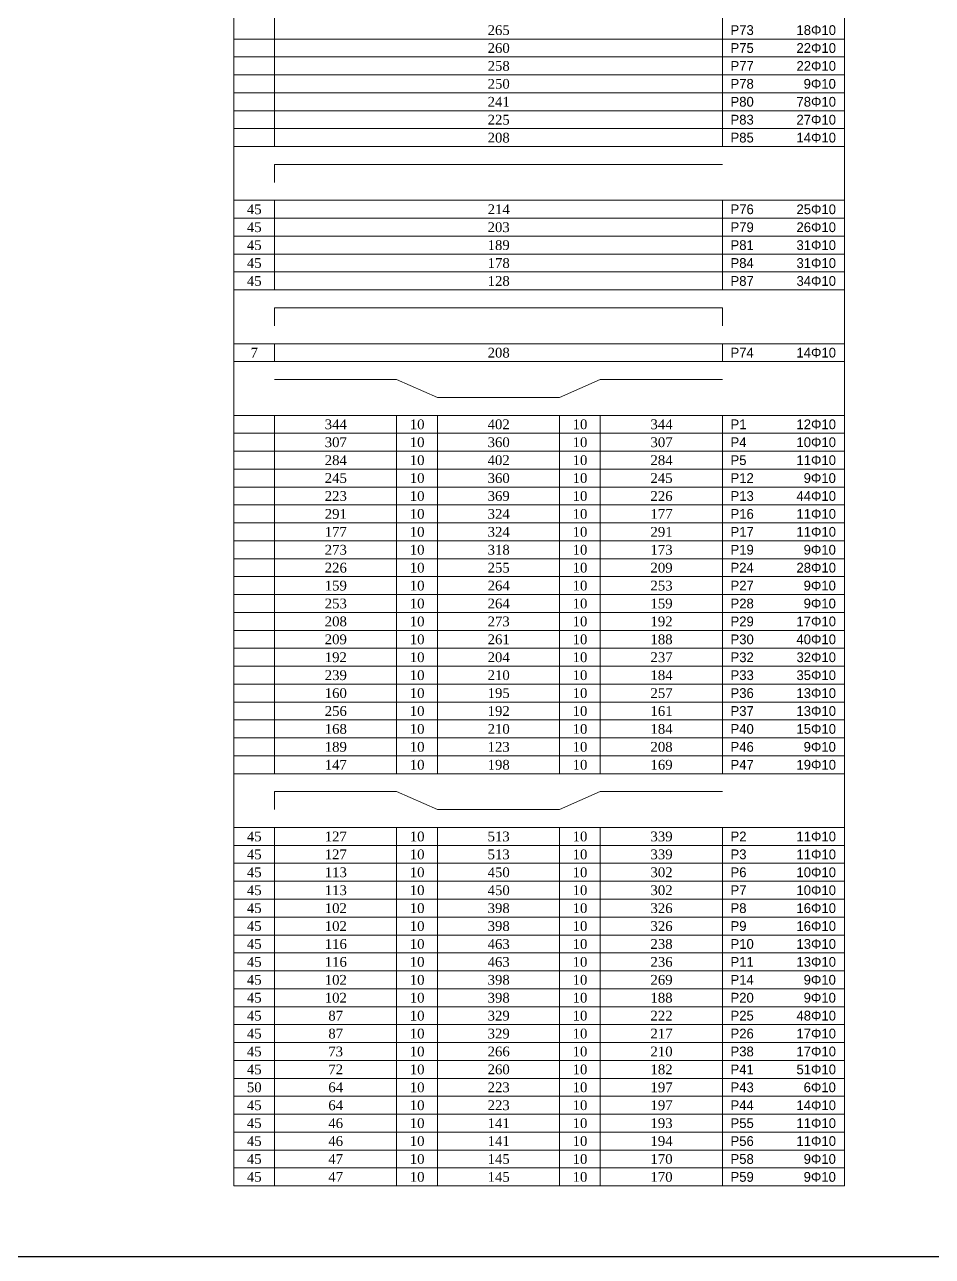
# Model space of a CAD drawing. Header units: millimetres. Extents: x 2232 to 85269, y -3593 to 5869.
# Drawn here: x 59333 to 60448, y 1369 to 2881 of the extents above; entities that cross this region are included whole.
import ezdxf

# ---------------------------------------------------------------- set-up
doc = ezdxf.new("R2010")
doc.units = ezdxf.units.MM
doc.layers.add('Donatı Metraj Tablosu', color=7, linetype='Continuous')
doc.layers.add('Standart', color=7, linetype='Continuous')
doc.styles.add('symbol_1_18', font='symbol.ttf', dxfattribs={"height": 0.2})
doc.styles.add('times new roman_1_18', font='times.ttf', dxfattribs={"height": 0.2})

# ---------------------------------------------------------------- blocks, each defined once
blk = doc.blocks.new('IDE539Entity5151')
at = {"layer": 'Donatı Metraj Tablosu', "color": 1, "linetype": 'Continuous', "lineweight": 5}
for points in [[(4538, 1550), (4538, 648)], [(5288, 1550), (5288, 648)], [(4588, 1484), (4588, 648)], [(5138, 1484), (5138, 648)], [(4538, 780), (5288, 780)], [(4538, 758), (5288, 758)], [(4538, 736), (5288, 736)], [(4538, 714), (5288, 714)], [(4538, 692), (5288, 692)], [(4538, 670), (5288, 670)], [(4538, 648), (5288, 648)], [(4538, 648), (5288, 648)], [(4538, 648), (4538, 472)], [(5288, 648), (5288, 472)], [(4588, 626), (5138, 626)], [(4588, 626), (4588, 604)], [(4538, 582), (5288, 582)], [(4588, 582), (4588, 472)], [(5138, 582), (5138, 472)], [(4538, 560), (5288, 560)], [(4538, 538), (5288, 538)], [(4538, 516), (5288, 516)], [(4538, 494), (5288, 494)], [(4538, 472), (5288, 472)], [(4538, 472), (5288, 472)], [(4538, 472), (4538, 384)], [(5288, 472), (5288, 384)], [(4588, 450), (5138, 450)], [(4588, 450), (4588, 428)], [(5138, 450), (5138, 428)], [(4538, 406), (5288, 406)], [(4588, 406), (4588, 384)], [(5138, 406), (5138, 384)], [(4538, 384), (5288, 384)], [(4538, 384), (5288, 384)], [(4538, 384), (4538, -122)], [(5288, 384), (5288, -122)], [(4588, 362), (4738, 362)], [(4738, 362), (4788, 340)], [(4938, 340), (4988, 362)], [(4988, 362), (5138, 362)], [(4788, 340), (4938, 340)], [(4538, 318), (5288, 318)], [(4588, 318), (4588, -122)], [(4738, 318), (4738, -122)], [(4788, 318), (4788, -122)], [(4938, 318), (4938, -122)], [(4988, 318), (4988, -122)], [(5138, 318), (5138, -122)], [(4538, 296), (5288, 296)], [(4538, 274), (5288, 274)], [(4538, 252), (5288, 252)], [(4538, 230), (5288, 230)], [(4538, 208), (5288, 208)], [(4538, 186), (5288, 186)], [(4538, 164), (5288, 164)], [(4538, 142), (5288, 142)], [(4538, 120), (5288, 120)], [(4538, 98), (5288, 98)], [(4538, 76), (5288, 76)], [(4538, 54), (5288, 54)], [(4538, 32), (5288, 32)], [(4538, 10), (5288, 10)], [(4538, -12), (5288, -12)], [(4538, -34), (5288, -34)], [(4538, -56), (5288, -56)], [(4538, -78), (5288, -78)], [(4538, -100), (5288, -100)], [(4538, -122), (5288, -122)], [(4538, -122), (5288, -122)], [(4538, -122), (4538, -628)], [(5288, -122), (5288, -628)], [(4588, -144), (4588, -166)], [(4588, -144), (4738, -144)], [(4738, -144), (4788, -166)], [(4938, -166), (4988, -144)], [(4988, -144), (5138, -144)], [(4788, -166), (4938, -166)], [(4538, -188), (5288, -188)], [(4588, -188), (4588, -628)], [(4738, -188), (4738, -628)], [(4788, -188), (4788, -628)], [(4938, -188), (4938, -628)], [(4988, -188), (4988, -628)], [(5138, -188), (5138, -628)], [(4538, -210), (5288, -210)], [(4538, -232), (5288, -232)], [(4538, -254), (5288, -254)], [(4538, -276), (5288, -276)], [(4538, -298), (5288, -298)], [(4538, -320), (5288, -320)], [(4538, -342), (5288, -342)], [(4538, -364), (5288, -364)], [(4538, -386), (5288, -386)], [(4538, -408), (5288, -408)], [(4538, -430), (5288, -430)], [(4538, -452), (5288, -452)], [(4538, -474), (5288, -474)], [(4538, -496), (5288, -496)], [(4538, -518), (5288, -518)], [(4538, -540), (5288, -540)], [(4538, -562), (5288, -562)], [(4538, -584), (5288, -584)], [(4538, -606), (5288, -606)], [(4538, -628), (5288, -628)]]:
    blk.add_lwpolyline(points, dxfattribs=at)
for s, style, p in [('265', 'times new roman_1_18', (4849.7, 785)), ('R73', 'symbol_1_18', (5148, 785)), ('18F10', 'symbol_1_18', (5229, 785)), ('260', 'times new roman_1_18', (4849.7, 763)), ('R75', 'symbol_1_18', (5148, 763)), ('22F10', 'symbol_1_18', (5229, 763)), ('258', 'times new roman_1_18', (4849.7, 741)), ('R77', 'symbol_1_18', (5148, 741)), ('22F10', 'symbol_1_18', (5229, 741)), ('250', 'times new roman_1_18', (4849.7, 719)), ('R78', 'symbol_1_18', (5148, 719)), ('9F10', 'symbol_1_18', (5237.8, 719)), ('241', 'times new roman_1_18', (4849.7, 697)), ('R80', 'symbol_1_18', (5148, 697)), ('78F10', 'symbol_1_18', (5229, 697)), ('225', 'times new roman_1_18', (4849.7, 675)), ('R83', 'symbol_1_18', (5148, 675)), ('27F10', 'symbol_1_18', (5229, 675)), ('208', 'times new roman_1_18', (4849.7, 653)), ('R85', 'symbol_1_18', (5148, 653)), ('14F10', 'symbol_1_18', (5229, 653)), ('45', 'times new roman_1_18', (4554.1, 565)), ('214', 'times new roman_1_18', (4849.7, 565)), ('R76', 'symbol_1_18', (5148, 565)), ('25F10', 'symbol_1_18', (5229, 565)), ('45', 'times new roman_1_18', (4554.1, 543)), ('203', 'times new roman_1_18', (4849.7, 543)), ('R79', 'symbol_1_18', (5148, 543)), ('26F10', 'symbol_1_18', (5229, 543)), ('45', 'times new roman_1_18', (4554.1, 521)), ('189', 'times new roman_1_18', (4849.7, 521)), ('R81', 'symbol_1_18', (5148, 521)), ('31F10', 'symbol_1_18', (5229, 521)), ('45', 'times new roman_1_18', (4554.1, 499)), ('178', 'times new roman_1_18', (4849.7, 499)), ('R84', 'symbol_1_18', (5148, 499)), ('31F10', 'symbol_1_18', (5229, 499)), ('45', 'times new roman_1_18', (4554.1, 477)), ('128', 'times new roman_1_18', (4849.7, 477)), ('R87', 'symbol_1_18', (5148, 477)), ('34F10', 'symbol_1_18', (5229, 477)), ('7', 'times new roman_1_18', (4558.6, 389)), ('208', 'times new roman_1_18', (4849.7, 389)), ('R74', 'symbol_1_18', (5148, 389)), ('14F10', 'symbol_1_18', (5229, 389)), ('344', 'times new roman_1_18', (4649.7, 301)), ('10', 'times new roman_1_18', (4754.1, 301)), ('402', 'times new roman_1_18', (4849.7, 301)), ('10', 'times new roman_1_18', (4954.1, 301)), ('344', 'times new roman_1_18', (5049.7, 301)), ('R1', 'symbol_1_18', (5148, 301)), ('12F10', 'symbol_1_18', (5229, 301)), ('307', 'times new roman_1_18', (4649.7, 279)), ('10', 'times new roman_1_18', (4754.1, 279)), ('360', 'times new roman_1_18', (4849.7, 279)), ('10', 'times new roman_1_18', (4954.1, 279)), ('307', 'times new roman_1_18', (5049.7, 279)), ('R4', 'symbol_1_18', (5148, 279)), ('10F10', 'symbol_1_18', (5229, 279)), ('284', 'times new roman_1_18', (4649.7, 257)), ('10', 'times new roman_1_18', (4754.1, 257)), ('402', 'times new roman_1_18', (4849.7, 257)), ('10', 'times new roman_1_18', (4954.1, 257)), ('284', 'times new roman_1_18', (5049.7, 257)), ('R5', 'symbol_1_18', (5148, 257)), ('11F10', 'symbol_1_18', (5229, 257)), ('245', 'times new roman_1_18', (4649.7, 235)), ('10', 'times new roman_1_18', (4754.1, 235)), ('360', 'times new roman_1_18', (4849.7, 235)), ('10', 'times new roman_1_18', (4954.1, 235)), ('245', 'times new roman_1_18', (5049.7, 235)), ('R12', 'symbol_1_18', (5148, 235)), ('9F10', 'symbol_1_18', (5237.8, 235)), ('223', 'times new roman_1_18', (4649.7, 213)), ('10', 'times new roman_1_18', (4754.1, 213)), ('369', 'times new roman_1_18', (4849.7, 213)), ('10', 'times new roman_1_18', (4954.1, 213)), ('226', 'times new roman_1_18', (5049.7, 213)), ('R13', 'symbol_1_18', (5148, 213)), ('44F10', 'symbol_1_18', (5229, 213)), ('291', 'times new roman_1_18', (4649.7, 191)), ('10', 'times new roman_1_18', (4754.1, 191)), ('324', 'times new roman_1_18', (4849.7, 191)), ('10', 'times new roman_1_18', (4954.1, 191)), ('177', 'times new roman_1_18', (5049.7, 191)), ('R16', 'symbol_1_18', (5148, 191)), ('11F10', 'symbol_1_18', (5229, 191)), ('177', 'times new roman_1_18', (4649.7, 169)), ('10', 'times new roman_1_18', (4754.1, 169)), ('324', 'times new roman_1_18', (4849.7, 169)), ('10', 'times new roman_1_18', (4954.1, 169)), ('291', 'times new roman_1_18', (5049.7, 169)), ('R17', 'symbol_1_18', (5148, 169)), ('11F10', 'symbol_1_18', (5229, 169)), ('273', 'times new roman_1_18', (4649.7, 147)), ('10', 'times new roman_1_18', (4754.1, 147)), ('318', 'times new roman_1_18', (4849.7, 147)), ('10', 'times new roman_1_18', (4954.1, 147)), ('173', 'times new roman_1_18', (5049.7, 147)), ('R19', 'symbol_1_18', (5148, 147)), ('9F10', 'symbol_1_18', (5237.8, 147)), ('226', 'times new roman_1_18', (4649.7, 125)), ('10', 'times new roman_1_18', (4754.1, 125)), ('255', 'times new roman_1_18', (4849.7, 125)), ('10', 'times new roman_1_18', (4954.1, 125)), ('209', 'times new roman_1_18', (5049.7, 125)), ('R24', 'symbol_1_18', (5148, 125)), ('28F10', 'symbol_1_18', (5229, 125)), ('159', 'times new roman_1_18', (4649.7, 103)), ('10', 'times new roman_1_18', (4754.1, 103)), ('264', 'times new roman_1_18', (4849.7, 103)), ('10', 'times new roman_1_18', (4954.1, 103)), ('253', 'times new roman_1_18', (5049.7, 103)), ('R27', 'symbol_1_18', (5148, 103)), ('9F10', 'symbol_1_18', (5237.8, 103)), ('253', 'times new roman_1_18', (4649.7, 81)), ('10', 'times new roman_1_18', (4754.1, 81)), ('264', 'times new roman_1_18', (4849.7, 81)), ('10', 'times new roman_1_18', (4954.1, 81)), ('159', 'times new roman_1_18', (5049.7, 81)), ('R28', 'symbol_1_18', (5148, 81)), ('9F10', 'symbol_1_18', (5237.8, 81)), ('208', 'times new roman_1_18', (4649.7, 59)), ('10', 'times new roman_1_18', (4754.1, 59)), ('273', 'times new roman_1_18', (4849.7, 59)), ('10', 'times new roman_1_18', (4954.1, 59)), ('192', 'times new roman_1_18', (5049.7, 59)), ('R29', 'symbol_1_18', (5148, 59)), ('17F10', 'symbol_1_18', (5229, 59)), ('209', 'times new roman_1_18', (4649.7, 37)), ('10', 'times new roman_1_18', (4754.1, 37)), ('261', 'times new roman_1_18', (4849.7, 37)), ('10', 'times new roman_1_18', (4954.1, 37)), ('188', 'times new roman_1_18', (5049.7, 37)), ('R30', 'symbol_1_18', (5148, 37)), ('40F10', 'symbol_1_18', (5229, 37)), ('192', 'times new roman_1_18', (4649.7, 15)), ('10', 'times new roman_1_18', (4754.1, 15)), ('204', 'times new roman_1_18', (4849.7, 15)), ('10', 'times new roman_1_18', (4954.1, 15)), ('237', 'times new roman_1_18', (5049.7, 15)), ('R32', 'symbol_1_18', (5148, 15)), ('32F10', 'symbol_1_18', (5229, 15)), ('239', 'times new roman_1_18', (4649.7, -7)), ('10', 'times new roman_1_18', (4754.1, -7)), ('210', 'times new roman_1_18', (4849.7, -7)), ('10', 'times new roman_1_18', (4954.1, -7)), ('184', 'times new roman_1_18', (5049.7, -7)), ('R33', 'symbol_1_18', (5148, -7)), ('35F10', 'symbol_1_18', (5229, -7)), ('160', 'times new roman_1_18', (4649.7, -29)), ('10', 'times new roman_1_18', (4754.1, -29)), ('195', 'times new roman_1_18', (4849.7, -29)), ('10', 'times new roman_1_18', (4954.1, -29)), ('257', 'times new roman_1_18', (5049.7, -29)), ('R36', 'symbol_1_18', (5148, -29)), ('13F10', 'symbol_1_18', (5229, -29)), ('256', 'times new roman_1_18', (4649.7, -51)), ('10', 'times new roman_1_18', (4754.1, -51)), ('192', 'times new roman_1_18', (4849.7, -51)), ('10', 'times new roman_1_18', (4954.1, -51)), ('161', 'times new roman_1_18', (5049.7, -51)), ('R37', 'symbol_1_18', (5148, -51)), ('13F10', 'symbol_1_18', (5229, -51)), ('168', 'times new roman_1_18', (4649.7, -73)), ('10', 'times new roman_1_18', (4754.1, -73)), ('210', 'times new roman_1_18', (4849.7, -73)), ('10', 'times new roman_1_18', (4954.1, -73)), ('184', 'times new roman_1_18', (5049.7, -73)), ('R40', 'symbol_1_18', (5148, -73)), ('15F10', 'symbol_1_18', (5229, -73)), ('189', 'times new roman_1_18', (4649.7, -95)), ('10', 'times new roman_1_18', (4754.1, -95)), ('123', 'times new roman_1_18', (4849.7, -95)), ('10', 'times new roman_1_18', (4954.1, -95)), ('208', 'times new roman_1_18', (5049.7, -95)), ('R46', 'symbol_1_18', (5148, -95)), ('9F10', 'symbol_1_18', (5237.8, -95)), ('147', 'times new roman_1_18', (4649.7, -117)), ('10', 'times new roman_1_18', (4754.1, -117)), ('198', 'times new roman_1_18', (4849.7, -117)), ('10', 'times new roman_1_18', (4954.1, -117)), ('169', 'times new roman_1_18', (5049.7, -117)), ('R47', 'symbol_1_18', (5148, -117)), ('19F10', 'symbol_1_18', (5229, -117)), ('45', 'times new roman_1_18', (4554.1, -205)), ('127', 'times new roman_1_18', (4649.7, -205)), ('10', 'times new roman_1_18', (4754.1, -205)), ('513', 'times new roman_1_18', (4849.7, -205)), ('10', 'times new roman_1_18', (4954.1, -205)), ('339', 'times new roman_1_18', (5049.7, -205)), ('R2', 'symbol_1_18', (5148, -205)), ('11F10', 'symbol_1_18', (5229, -205)), ('45', 'times new roman_1_18', (4554.1, -227)), ('127', 'times new roman_1_18', (4649.7, -227)), ('10', 'times new roman_1_18', (4754.1, -227)), ('513', 'times new roman_1_18', (4849.7, -227)), ('10', 'times new roman_1_18', (4954.1, -227)), ('339', 'times new roman_1_18', (5049.7, -227)), ('R3', 'symbol_1_18', (5148, -227)), ('11F10', 'symbol_1_18', (5229, -227)), ('45', 'times new roman_1_18', (4554.1, -249)), ('113', 'times new roman_1_18', (4649.7, -249)), ('10', 'times new roman_1_18', (4754.1, -249)), ('450', 'times new roman_1_18', (4849.7, -249)), ('10', 'times new roman_1_18', (4954.1, -249)), ('302', 'times new roman_1_18', (5049.7, -249)), ('R6', 'symbol_1_18', (5148, -249)), ('10F10', 'symbol_1_18', (5229, -249)), ('45', 'times new roman_1_18', (4554.1, -271)), ('113', 'times new roman_1_18', (4649.7, -271)), ('10', 'times new roman_1_18', (4754.1, -271)), ('450', 'times new roman_1_18', (4849.7, -271)), ('10', 'times new roman_1_18', (4954.1, -271)), ('302', 'times new roman_1_18', (5049.7, -271)), ('R7', 'symbol_1_18', (5148, -271)), ('10F10', 'symbol_1_18', (5229, -271)), ('45', 'times new roman_1_18', (4554.1, -293)), ('102', 'times new roman_1_18', (4649.7, -293)), ('10', 'times new roman_1_18', (4754.1, -293)), ('398', 'times new roman_1_18', (4849.7, -293)), ('10', 'times new roman_1_18', (4954.1, -293)), ('326', 'times new roman_1_18', (5049.7, -293)), ('R8', 'symbol_1_18', (5148, -293)), ('16F10', 'symbol_1_18', (5229, -293)), ('45', 'times new roman_1_18', (4554.1, -315)), ('102', 'times new roman_1_18', (4649.7, -315)), ('10', 'times new roman_1_18', (4754.1, -315)), ('398', 'times new roman_1_18', (4849.7, -315)), ('10', 'times new roman_1_18', (4954.1, -315)), ('326', 'times new roman_1_18', (5049.7, -315)), ('R9', 'symbol_1_18', (5148, -315)), ('16F10', 'symbol_1_18', (5229, -315)), ('45', 'times new roman_1_18', (4554.1, -337)), ('116', 'times new roman_1_18', (4649.7, -337)), ('10', 'times new roman_1_18', (4754.1, -337)), ('463', 'times new roman_1_18', (4849.7, -337)), ('10', 'times new roman_1_18', (4954.1, -337)), ('238', 'times new roman_1_18', (5049.7, -337)), ('R10', 'symbol_1_18', (5148, -337)), ('13F10', 'symbol_1_18', (5229, -337)), ('45', 'times new roman_1_18', (4554.1, -359)), ('116', 'times new roman_1_18', (4649.7, -359)), ('10', 'times new roman_1_18', (4754.1, -359)), ('463', 'times new roman_1_18', (4849.7, -359)), ('10', 'times new roman_1_18', (4954.1, -359)), ('236', 'times new roman_1_18', (5049.7, -359)), ('R11', 'symbol_1_18', (5148, -359)), ('13F10', 'symbol_1_18', (5229, -359)), ('45', 'times new roman_1_18', (4554.1, -381)), ('102', 'times new roman_1_18', (4649.7, -381)), ('10', 'times new roman_1_18', (4754.1, -381)), ('398', 'times new roman_1_18', (4849.7, -381)), ('10', 'times new roman_1_18', (4954.1, -381)), ('269', 'times new roman_1_18', (5049.7, -381)), ('R14', 'symbol_1_18', (5148, -381)), ('9F10', 'symbol_1_18', (5237.8, -381)), ('45', 'times new roman_1_18', (4554.1, -403)), ('102', 'times new roman_1_18', (4649.7, -403)), ('10', 'times new roman_1_18', (4754.1, -403)), ('398', 'times new roman_1_18', (4849.7, -403)), ('10', 'times new roman_1_18', (4954.1, -403)), ('188', 'times new roman_1_18', (5049.7, -403)), ('R20', 'symbol_1_18', (5148, -403)), ('9F10', 'symbol_1_18', (5237.8, -403)), ('45', 'times new roman_1_18', (4554.1, -425)), ('87', 'times new roman_1_18', (4654.1, -425)), ('10', 'times new roman_1_18', (4754.1, -425)), ('329', 'times new roman_1_18', (4849.7, -425)), ('10', 'times new roman_1_18', (4954.1, -425)), ('222', 'times new roman_1_18', (5049.7, -425)), ('R25', 'symbol_1_18', (5148, -425)), ('48F10', 'symbol_1_18', (5229, -425)), ('45', 'times new roman_1_18', (4554.1, -447)), ('87', 'times new roman_1_18', (4654.1, -447)), ('10', 'times new roman_1_18', (4754.1, -447)), ('329', 'times new roman_1_18', (4849.7, -447)), ('10', 'times new roman_1_18', (4954.1, -447)), ('217', 'times new roman_1_18', (5049.7, -447)), ('R26', 'symbol_1_18', (5148, -447)), ('17F10', 'symbol_1_18', (5229, -447)), ('45', 'times new roman_1_18', (4554.1, -469)), ('73', 'times new roman_1_18', (4654.1, -469)), ('10', 'times new roman_1_18', (4754.1, -469)), ('266', 'times new roman_1_18', (4849.7, -469)), ('10', 'times new roman_1_18', (4954.1, -469)), ('210', 'times new roman_1_18', (5049.7, -469)), ('R38', 'symbol_1_18', (5148, -469)), ('17F10', 'symbol_1_18', (5229, -469)), ('45', 'times new roman_1_18', (4554.1, -491)), ('72', 'times new roman_1_18', (4654.1, -491)), ('10', 'times new roman_1_18', (4754.1, -491)), ('260', 'times new roman_1_18', (4849.7, -491)), ('10', 'times new roman_1_18', (4954.1, -491)), ('182', 'times new roman_1_18', (5049.7, -491)), ('R41', 'symbol_1_18', (5148, -491)), ('51F10', 'symbol_1_18', (5229, -491)), ('50', 'times new roman_1_18', (4554.1, -513)), ('64', 'times new roman_1_18', (4654.1, -513)), ('10', 'times new roman_1_18', (4754.1, -513)), ('223', 'times new roman_1_18', (4849.7, -513)), ('10', 'times new roman_1_18', (4954.1, -513)), ('197', 'times new roman_1_18', (5049.7, -513)), ('R43', 'symbol_1_18', (5148, -513)), ('6F10', 'symbol_1_18', (5237.8, -513)), ('45', 'times new roman_1_18', (4554.1, -535)), ('64', 'times new roman_1_18', (4654.1, -535)), ('10', 'times new roman_1_18', (4754.1, -535)), ('223', 'times new roman_1_18', (4849.7, -535)), ('10', 'times new roman_1_18', (4954.1, -535)), ('197', 'times new roman_1_18', (5049.7, -535)), ('R44', 'symbol_1_18', (5148, -535)), ('14F10', 'symbol_1_18', (5229, -535)), ('45', 'times new roman_1_18', (4554.1, -557)), ('46', 'times new roman_1_18', (4654.1, -557)), ('10', 'times new roman_1_18', (4754.1, -557)), ('141', 'times new roman_1_18', (4849.7, -557)), ('10', 'times new roman_1_18', (4954.1, -557)), ('193', 'times new roman_1_18', (5049.7, -557)), ('R55', 'symbol_1_18', (5148, -557)), ('11F10', 'symbol_1_18', (5229, -557)), ('45', 'times new roman_1_18', (4554.1, -579)), ('46', 'times new roman_1_18', (4654.1, -579)), ('10', 'times new roman_1_18', (4754.1, -579)), ('141', 'times new roman_1_18', (4849.7, -579)), ('10', 'times new roman_1_18', (4954.1, -579)), ('194', 'times new roman_1_18', (5049.7, -579)), ('R56', 'symbol_1_18', (5148, -579)), ('11F10', 'symbol_1_18', (5229, -579)), ('45', 'times new roman_1_18', (4554.1, -601)), ('47', 'times new roman_1_18', (4654.1, -601)), ('10', 'times new roman_1_18', (4754.1, -601)), ('145', 'times new roman_1_18', (4849.7, -601)), ('10', 'times new roman_1_18', (4954.1, -601)), ('170', 'times new roman_1_18', (5049.7, -601)), ('R58', 'symbol_1_18', (5148, -601)), ('9F10', 'symbol_1_18', (5237.8, -601)), ('45', 'times new roman_1_18', (4554.1, -623)), ('47', 'times new roman_1_18', (4654.1, -623)), ('10', 'times new roman_1_18', (4754.1, -623)), ('145', 'times new roman_1_18', (4849.7, -623)), ('10', 'times new roman_1_18', (4954.1, -623)), ('170', 'times new roman_1_18', (5049.7, -623)), ('R59', 'symbol_1_18', (5148, -623)), ('9F10', 'symbol_1_18', (5237.8, -623))]:
    blk.add_text(s, height=12, dxfattribs=dict(at, style=style)).set_placement(p)

msp = doc.modelspace()

# ---------------------------------------------------------------- linework, layer by layer
msp.add_line((3332.4, 1368.7), (79990.7, 1368.7))

# ---------------------------------------------------------------- block references
at = {"layer": 'Standart'}
msp.add_blockref('IDE539Entity5151', (55052.3, 2083.3), dxfattribs=at)

doc.saveas('drawing.dxf')
